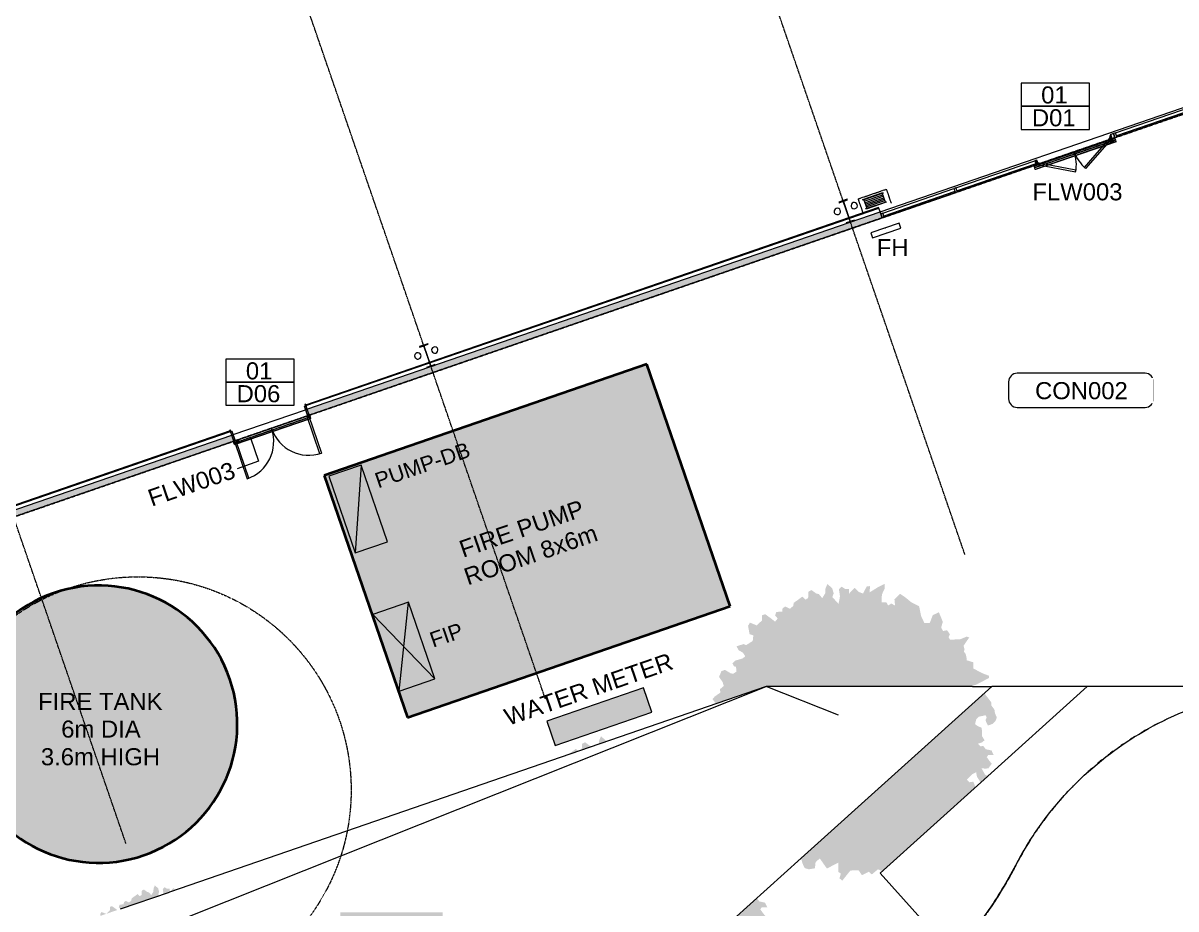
# Model space of a CAD drawing. Header units: millimetres. Extents: x -2612262 to -2065320, y 3717813 to 4283368.
# Drawn here: x -2427061 to -2400033, y 3954833 to 3975594 of the extents above; entities that cross this region are included whole.
import ezdxf

# ---------------------------------------------------------------- set-up
doc = ezdxf.new("R2010")
doc.units = ezdxf.units.MM
for name, pattern in [('03 Dash Tight', [4.5, 3, -1.5]), ('Aligning Line', [3.2004, 1.6002, -1.6002]), ('Grid Line', [21, 12, -3, 3, -3]), ('Hidden', [6, 4, -2]), ('Overhead', [4, 2.5, -1.5])]:
    doc.linetypes.add(name, pattern=pattern)
for name, color, linetype, lineweight in [('A-ANNO-KEYN', 231, 'Continuous', 5), ('A-DETL', 90, 'Continuous', 18), ('A-DETL-GENF', 92, 'Continuous', 5), ('A-DOOR', 31, 'Continuous', 5), ('A-DOOR-FRAM', 31, 'Continuous', 5), ('A-DOOR-IDEN', 31, 'Continuous', 5), ('A-FLOR', 192, 'Continuous', 5), ('A-FLOR-IDEN', 11, 'Continuous', 5), ('A-FLOR-OVHD', 1, 'Overhead', 13), ('A-GENM', 13, 'Continuous', 5), ('A-GENM-HDLN', 13, 'Hidden', 5), ('A-GLAZ-CURT', 52, 'Continuous', 5), ('A-GLAZ-CWMG', 51, 'Continuous', 5), ('A-WALL', 113, 'Continuous', 5), ('A-WALL-FNSH', 113, 'Continuous', 13), ('A-WALL-PATT', 111, 'Continuous', 13), ('C-TOPO', 7, 'Continuous', 5), ('C-TOPO-MAJR', 7, 'Continuous', 20), ('F-FIRE', 13, 'Continuous', 5), ('F-FIRE-IDEN', 13, 'Continuous', 5), ('G-ANNO-REFR', 1, 'Aligning Line', 5), ('G-ANNO-TEXT', 231, 'Continuous', 5), ('P-SANR-FIXT', 6, 'Continuous', 5), ('P-SANR-FIXT-HDLN', 131, 'Hidden', 5), ('S-BEAM', 12, 'Continuous', 5), ('S-GRID', 1, 'Continuous', 5)]:
    doc.layers.add(name, color=color, linetype=linetype, lineweight=lineweight)
doc.styles.add('Arial_1', font='arial.ttf', dxfattribs={"height": 360})
doc.styles.add('Arial_3', font='arial.ttf', dxfattribs={"height": 400})
picture_1 = doc.add_image_def('image1.jpg', size_in_pixel=(6528, 5638))

# ---------------------------------------------------------------- blocks, each defined once
blk = doc.blocks.new('Generic Models 4 - Generic Models 2-823071-GA - Part A')
at = {"layer": 'A-GENM', "lineweight": 40}
blk.add_hatch(color=254, dxfattribs=at).paths.add_polyline_path([(-2425312, 3955913), (-2425111, 3955918), (-2424912, 3955935), (-2424714, 3955964), (-2424518, 3956006), (-2424325, 3956059), (-2424136, 3956124), (-2423951, 3956201), (-2423771, 3956289), (-2423597, 3956388), (-2423430, 3956497), (-2423269, 3956617), (-2423116, 3956746), (-2422971, 3956884), (-2422821, 3957049), (-2422709, 3957186), (-2422592, 3957348), (-2422485, 3957518), (-2422389, 3957694), (-2422304, 3957875), (-2422231, 3958061), (-2422165, 3958266), (-2422119, 3958445), (-2422080, 3958642), (-2422054, 3958840), (-2422040, 3959074), (-2422041, 3959266), (-2422050, 3959440), (-2422073, 3959639), (-2422111, 3959846), (-2422156, 3960031), (-2422215, 3960221), (-2422298, 3960435), (-2422379, 3960611), (-2422462, 3960768), (-2422566, 3960939), (-2422681, 3961103), (-2422821, 3961277), (-2422939, 3961409), (-2423082, 3961549), (-2423233, 3961680), (-2423391, 3961802), (-2423558, 3961914), (-2423730, 3962015), (-2423909, 3962106), (-2424092, 3962185), (-2424281, 3962253), (-2424473, 3962309), (-2424668, 3962353), (-2424866, 3962385), (-2425094, 3962406), (-2425266, 3962413), (-2425465, 3962408), (-2425664, 3962391), (-2425862, 3962362), (-2426058, 3962321), (-2426251, 3962267), (-2426441, 3962202), (-2426625, 3962125), (-2426805, 3962037), (-2426979, 3961938), (-2427147, 3961829), (-2427308, 3961710), (-2427460, 3961581), (-2427605, 3961442), (-2427741, 3961295), (-2427868, 3961140), (-2427985, 3960978), (-2428091, 3960808), (-2428187, 3960633), (-2428272, 3960451), (-2428346, 3960265), (-2428408, 3960075), (-2428458, 3959881), (-2428496, 3959685), (-2428522, 3959486), (-2428536, 3959286), (-2428536, 3959060), (-2428524, 3958863), (-2428503, 3958688), (-2428468, 3958491), (-2428415, 3958278), (-2428361, 3958105), (-2428290, 3957918), (-2428207, 3957734), (-2428114, 3957558), (-2428010, 3957387), (-2427880, 3957204), (-2427771, 3957066), (-2427636, 3956916), (-2427488, 3956771), (-2427344, 3956646), (-2427185, 3956524), (-2427019, 3956412), (-2426846, 3956311), (-2426644, 3956210), (-2426484, 3956141), (-2426296, 3956073), (-2426104, 3956017), (-2425908, 3955973), (-2425711, 3955941), (-2425512, 3955921), (-2425372, 3955915)])
at = {"layer": 'A-GENM', "color": 50, "lineweight": 40}
for start, end in [(19.0004, 199.0004), (199.0004, 19.0004)]:
    blk.add_arc((-2425288, 3959163), 3250, start, end, dxfattribs=at)
blk = doc.blocks.new('Generic Models 6 - Generic Models 2-971374-GA - Part A')
at = {"layer": 'A-GENM'}
h = blk.add_hatch(color=7, dxfattribs=at)
h.paths.add_polyline_path([(-2417901, 3954151), (-2417221, 3954151), (-2417221, 3954751), (-2419621, 3954751), (-2419621, 3954151)])
h.paths.add_polyline_path([(-2442441, 3955144), (-2442021, 3955144), (-2442021, 3955744), (-2444421, 3955744), (-2444421, 3955144), (-2442888, 3955144)])
h.paths.add_polyline_path([(-2431685, 3955144), (-2429621, 3955144), (-2429621, 3955744), (-2432021, 3955744), (-2432021, 3955144), (-2431730, 3955144)])
h.paths.add_polyline_path([(-2414588, 3958663), (-2412319, 3959444), (-2412514, 3960011), (-2414784, 3959230), (-2414594, 3958679)])
at = {"layer": 'A-GENM', "lineweight": 13}
for p, q in [((-2412514, 3960011), (-2414784, 3959230)), ((-2412319, 3959444), (-2412514, 3960011)), ((-2414588, 3958663), (-2412319, 3959444)), ((-2414784, 3959230), (-2414588, 3958663))]:
    blk.add_line(p, q, dxfattribs=at)
blk = doc.blocks.new('Generic Models 2 - Generic Models 2-983313-GA - Part A')
at = {"layer": 'A-GENM'}
h = blk.add_hatch(color=254, dxfattribs=at)
h.paths.add_polyline_path([(-2399923, 3971891), (-2397253, 3964350), (-2391597, 3966353), (-2394268, 3973894), (-2399308, 3972109)])
h.paths.add_polyline_path([(-2399308, 3972088), (-2397517, 3972723), (-2397223, 3971893), (-2399014, 3971259)])
h.paths.add_polyline_path([(-2396076, 3973148), (-2394285, 3973782), (-2394018, 3973028), (-2395809, 3972394), (-2395871, 3972569)])
at = {"layer": 'A-GENM', "color": 50, "lineweight": 40}
for p, q in [((-2394268, 3973894), (-2399923, 3971891)), ((-2391597, 3966353), (-2394268, 3973894)), ((-2399923, 3971891), (-2397253, 3964350)), ((-2397253, 3964350), (-2391597, 3966353))]:
    blk.add_line(p, q, dxfattribs=at)
blk = doc.blocks.new('Hydrant_double1 - Hydrant_double-1019313-GA - Part A')
at = {"layer": 'F-FIRE'}
for p, q in [((-2397509, 3973380), (-2398171, 3973152)), ((-2397470, 3973267), (-2397509, 3973380)), ((-2398171, 3973152), (-2398132, 3973039)), ((-2398132, 3973039), (-2397470, 3973267))]:
    blk.add_line(p, q, dxfattribs=at)
for start, end in [(99.2863, 118.7145), (279.2863, 298.7145)]:
    blk.add_arc((-2397820, 3973209), 60, start, end, dxfattribs=at)
blk = doc.blocks.new('aba - Plumbing Fixtures - Strip Drain - Stormtech - Custom Ass - FLW003 _Doors_-1592841-GA - Part A')
at = {"layer": 'A-GENM'}
blk.add_circle((0, -95), 30, dxfattribs=at)
at = {"layer": 'A-GENM-HDLN'}
blk.add_line((0, 10), (0, -2010), dxfattribs=at)
at = {"layer": 'P-SANR-FIXT'}
for p, q in [((-38, -2000), (-38, 0)), ((0, 0), (0, -2000)), ((38, 0), (41, 0)), ((38, 0), (38, -2000)), ((41, 0), (41, -2000)), ((41, -2000), (38, -2000))]:
    blk.add_line(p, q, dxfattribs=at)
blk = doc.blocks.new('Plumbing_FHR_AAA - 500mm Dia x 240mm D-1557692-GA - Part A')
at = {"layer": 'P-SANR-FIXT'}
for p, q in [((-125, 427), (375, 427)), ((-125, 412), (-125, 427)), ((375, 412), (-125, 412)), ((-105, 412), (-105, 202)), ((-105, 377), (355, 377)), ((-105, 342), (355, 342)), ((-105, 307), (355, 307)), ((-105, 272), (355, 272)), ((355, 412), (355, 202)), ((375, 427), (375, 412)), ((-125, 202), (375, 202)), ((-125, 187), (-125, 202)), ((375, 187), (-125, 187)), ((-105, 237), (355, 237)), ((375, 202), (375, 187))]:
    blk.add_line(p, q, dxfattribs=at)
at = {"layer": 'P-SANR-FIXT-HDLN'}
for p, q in [((-225, 477), (-225, 127)), ((-225, 477), (475, 477)), ((475, 477), (475, 127))]:
    blk.add_line(p, q, dxfattribs=at)
blk = doc.blocks.new('Downpipe - Straight - 01 - 150D-1616292-GA - Part A')
at = {"layer": 'P-SANR-FIXT'}
for start, end in [(360, 180), (0, 180), (180, 360), (180, 0)]:
    blk.add_arc((-40, -100), 75, start, end, dxfattribs=at)
blk = doc.blocks.new('Downpipe - Straight - 01 - 150D-1616291-GA - Part A')
at = {"layer": 'P-SANR-FIXT'}
for start, end in [(0, 180), (360, 180), (180, 0), (180, 360)]:
    blk.add_arc((-40, 100), 75, start, end, dxfattribs=at)
blk = doc.blocks.new('Rectangular Mullion - 50x100mm-1447016-GA - Part A')
at = {"layer": 'A-GLAZ-CWMG'}
for p, q in [((-50, 50), (0, 50)), ((-50, -50), (-50, 50)), ((0, 50), (0, -50)), ((0, -50), (-50, -50))]:
    blk.add_line(p, q, dxfattribs=at)
blk = doc.blocks.new('System Panel - Glazed-1425433-GA - Part A')
at = {"layer": 'A-GLAZ-CURT'}
for p, q in [((950, 50), (-950, 50)), ((-950, 50), (-950, 25)), ((-950, 25), (950, 25)), ((950, 25), (950, 50))]:
    blk.add_line(p, q, dxfattribs=at)
blk = doc.blocks.new('System Panel - Glazed-1779786-GA - Part A')
at = {"layer": 'A-GLAZ-CURT'}
for p, q in [((979, 49), (-976, 49)), ((-976, 24), (979, 24)), ((979, 24), (979, 49))]:
    blk.add_line(p, q, dxfattribs=at)
blk = doc.blocks.new('System Panel - Glazed-1457945-GA - Part A')
at = {"layer": 'A-GLAZ-CURT'}
for p, q in [((882, 50), (-882, 50)), ((-882, 50), (-882, 25)), ((-882, 25), (882, 25)), ((882, 25), (882, 50))]:
    blk.add_line(p, q, dxfattribs=at)
blk = doc.blocks.new('Rectangular Mullion - 50x100mm-V112-GA - Part A')
at = {"layer": 'A-GLAZ-CWMG'}
for p, q in [((-2401448, 3973018), (-2399651, 3973637)), ((-2401415, 3972924), (-2399619, 3973542))]:
    blk.add_line(p, q, dxfattribs=at)
blk = doc.blocks.new('Rectangular Mullion - 50x100mm-1779784-GA - Part A')
at = {"layer": 'A-GLAZ-CWMG'}
for p, q in [((-2405190, 3971730), (-2403342, 3972366)), ((-2405158, 3971635), (-2403309, 3972272))]:
    blk.add_line(p, q, dxfattribs=at)
blk = doc.blocks.new('Rectangular Mullion - 50x100mm-1457940-GA - Part A')
at = {"layer": 'A-GLAZ-CWMG'}
for p, q in [((-2353374, 3969644), (-2351609, 3969644)), ((-2353374, 3969544), (-2351609, 3969544))]:
    blk.add_line(p, q, dxfattribs=at)
blk = doc.blocks.new('Rectangular Mullion - 50x100mm-1425432-GA - Part A')
at = {"layer": 'A-GLAZ-CWMG'}
for p, q in [((-25, 50), (25, 50)), ((-25, -50), (-25, 50)), ((25, 50), (25, -50)), ((25, -50), (-25, -50))]:
    blk.add_line(p, q, dxfattribs=at)
blk = doc.blocks.new('Rectangular Mullion - 50x100mm-V113-GA - Part A')
at = {"layer": 'A-GLAZ-CWMG'}
for p, q in [((-25, 50), (8, 50)), ((-25, -50), (-25, 50)), ((8, -50), (-25, -50))]:
    blk.add_line(p, q, dxfattribs=at)
blk = doc.blocks.new('Door-Hinge-Double - 2340x920x920x40 Glazed-Aluminium Frame D01-1215280-GA - Part A')
at = {"layer": 'A-DOOR'}
for p, q in [((-921, 50), (-124, 510)), ((-104, 475), (-901, 15)), ((-124, 510), (-104, 475)), ((124, 510), (104, 475)), ((104, 475), (901, 15)), ((921, 50), (124, 510)), ((-901, 15), (-921, 50)), ((901, 15), (921, 50))]:
    blk.add_line(p, q, dxfattribs=at)
for centre, start, end in [((-921, 50), 0, 30), ((921, 50), 150, 180)]:
    blk.add_arc(centre, 920, start, end, dxfattribs=at)
blk = doc.blocks.new('X_Door-Frame-Wood - Standard-V114-GA - Part A')
at = {"layer": 'A-DOOR-FRAM'}
for p, q in [((-923, 50), (-943, 50)), ((-943, 50), (-943, -50)), ((-923, -50), (-923, 50)), ((-898, 5), (-923, 5)), ((-923, 5), (-923, -15)), ((-898, -15), (-898, 5)), ((923, 5), (898, 5)), ((898, 5), (898, -15)), ((943, 50), (923, 50)), ((923, 50), (923, -50)), ((923, -15), (923, 5)), ((943, -50), (943, 50)), ((-943, -50), (-923, -50)), ((-923, -15), (-898, -15)), ((898, -15), (923, -15)), ((923, -50), (943, -50))]:
    blk.add_line(p, q, dxfattribs=at)
blk = doc.blocks.new('Structural Framing 2 - Structural Framing 1-1620312-GA - Part A')
at = {"layer": 'S-BEAM', "lineweight": 13}
for p, q in [((-2417571, 3968078), (-2417769, 3968010)), ((-2417769, 3968010), (-2417765, 3967997)), ((-2417765, 3967997), (-2417684, 3968025)), ((-2417666, 3968017), (-2417512, 3967569)), ((-2417503, 3967572), (-2417657, 3968020)), ((-2417648, 3968037), (-2417567, 3968065)), ((-2417567, 3968065), (-2417571, 3968078)), ((-2417520, 3967551), (-2417601, 3967523)), ((-2417601, 3967523), (-2417597, 3967511)), ((-2417597, 3967511), (-2417399, 3967579)), ((-2417404, 3967591), (-2417485, 3967563)), ((-2417399, 3967579), (-2417404, 3967591))]:
    blk.add_line(p, q, dxfattribs=at)
for centre, start, end in [((-2417679, 3968012), 19.0004, 109.0004), ((-2417644, 3968024), 109.0004, 199.0004), ((-2417525, 3967564), 289.0004, 19.0004), ((-2417489, 3967576), 199.0004, 289.0004)]:
    blk.add_arc(centre, 14, start, end, dxfattribs=at)
blk = doc.blocks.new('Door-Hinge-Double EXTERNAL - 2340x920x920x40-Solid Core-Metal Frame-Double Rebate Wraparound GRILLE-958845-GA - Part A')
at = {"layer": 'A-DOOR'}
for p, q in [((-921, 142), (-921, 1062)), ((-921, 1062), (-881, 1062)), ((-881, 1062), (-881, 142)), ((921, 1062), (881, 1062)), ((881, 1062), (881, 142)), ((921, 142), (921, 1062)), ((-881, 142), (-921, 142)), ((881, 142), (921, 142))]:
    blk.add_line(p, q, dxfattribs=at)
for centre, start, end in [((-921, 142), 360, 90), ((921, 142), 90, 180)]:
    blk.add_arc(centre, 920, start, end, dxfattribs=at)
blk = doc.blocks.new('X_Door-Frame-Metal - Standard-V115-GA - Part A')
at = {"layer": 'A-DOOR-FRAM'}
for p, q in [((-923, 142), (-943, 142)), ((-943, 142), (-943, 128)), ((-943, 128), (-928, 128)), ((-941, 130), (-941, 140)), ((-941, 140), (-925, 140)), ((-941, 140), (-941, 130)), ((-928, 130), (-941, 130)), ((-928, 128), (-928, 130)), ((-925, 140), (-925, 99)), ((-925, 99), (-900, 99)), ((-923, 101), (-923, 142)), ((-898, 101), (-923, 101)), ((-900, 99), (-900, -99)), ((-898, -101), (-898, 101)), ((923, 101), (898, 101)), ((898, 101), (898, -101)), ((900, -99), (900, 99)), ((900, 99), (925, 99)), ((943, 142), (923, 142)), ((923, 142), (923, 101)), ((925, 99), (925, 140)), ((925, 140), (941, 140)), ((941, 130), (928, 130)), ((928, 130), (928, 128)), ((928, 128), (943, 128)), ((941, 140), (941, 130)), ((941, 130), (941, 140)), ((943, 128), (943, 142)), ((-928, -128), (-943, -128)), ((-943, -128), (-943, -142)), ((-943, -142), (-923, -142)), ((-941, -130), (-928, -130)), ((-941, -140), (-941, -130)), ((-941, -130), (-941, -140)), ((-925, -140), (-941, -140)), ((-928, -130), (-928, -128)), ((-900, -99), (-925, -99)), ((-925, -99), (-925, -140)), ((-923, -142), (-923, -101)), ((-923, -101), (-898, -101)), ((898, -101), (923, -101)), ((925, -99), (900, -99)), ((923, -101), (923, -142)), ((923, -142), (943, -142)), ((925, -140), (925, -99)), ((941, -140), (925, -140)), ((943, -128), (928, -128)), ((928, -128), (928, -130)), ((928, -130), (941, -130)), ((941, -130), (941, -140)), ((941, -140), (941, -130)), ((943, -142), (943, -128))]:
    blk.add_line(p, q, dxfattribs=at)
blk = doc.blocks.new('Structural Framing 3 - Structural Framing 1-1636859-GA - Part A')
at = {"layer": 'S-BEAM', "lineweight": 13}
for p, q in [((-2407738, 3971464), (-2407936, 3971396)), ((-2407734, 3971451), (-2407738, 3971464)), ((-2407936, 3971396), (-2407931, 3971383)), ((-2407931, 3971383), (-2407850, 3971411)), ((-2407832, 3971403), (-2407678, 3970955)), ((-2407669, 3970958), (-2407823, 3971406)), ((-2407815, 3971423), (-2407734, 3971451)), ((-2407687, 3970937), (-2407768, 3970909)), ((-2407764, 3970897), (-2407566, 3970965)), ((-2407570, 3970977), (-2407651, 3970949)), ((-2407566, 3970965), (-2407570, 3970977)), ((-2407768, 3970909), (-2407764, 3970897))]:
    blk.add_line(p, q, dxfattribs=at)
for centre, start, end in [((-2407846, 3971398), 19.0004, 109.0004), ((-2407810, 3971410), 109.0004, 199.0004), ((-2407691, 3970950), 289.0004, 19.0004), ((-2407656, 3970962), 199.0004, 289.0004)]:
    blk.add_arc(centre, 14, start, end, dxfattribs=at)
blk = doc.blocks.new('aba - Plumbing Fixtures - Strip Drain - Stormtech - Custom Ass - FLW003 _Doors_-1820414-GA - Part A')
at = {"layer": 'A-GENM'}
blk.add_circle((0, -95), 30, dxfattribs=at)
at = {"layer": 'A-GENM-HDLN'}
blk.add_line((0, 10), (0, -1896), dxfattribs=at)
at = {"layer": 'P-SANR-FIXT'}
for p, q in [((-41, 0), (-38, 0)), ((-41, 0), (-41, -1886)), ((-38, -1886), (-38, 0)), ((0, 0), (0, -1886)), ((38, 0), (38, -18)), ((38, -20), (38, -1866)), ((41, -10), (41, -18)), ((41, -20), (41, -1866)), ((-38, -1886), (-41, -1886)), ((38, -1868), (38, -1886)), ((41, -1868), (41, -1876))]:
    blk.add_line(p, q, dxfattribs=at)
blk = doc.blocks.new('Tree 7m - Tree-V239-GA - Part A')
at = {"layer": 'A-DETL-GENF', "transparency": 33554585}
h = blk.add_hatch(color=53, dxfattribs=at)
h.paths.add_polyline_path([(2287, 1528), (523, 3015), (518, 3004), (430, 2995), (416, 3042), (432, 3091), (401, 3118), (201, 3075), (-92, 3008), (-57, 3124), (-43, 3226), (-353, 3237), (-505, 3155), (-543, 3225), (-470, 3348), (-560, 3362), (-664, 3277), (-870, 3243), (-894, 3096), (-976, 3120), (-1113, 3064), (-1221, 3015), (-1356, 3067), (-1458, 2941), (-1426, 2810), (-1487, 2637), (-1408, 2588), (-1403, 2500), (-1575, 2485), (-1680, 2509), (-1628, 2599), (-1604, 2760), (-1622, 2892), (-1685, 2936), (-1802, 2936), (-1884, 2864), (-1802, 2690), (-1838, 2516), (-1894, 2583), (-1961, 2624), (-2089, 2593), (-2089, 2501), (-2099, 2399), (-2154, 2385), (-2254, 2466), (-2284, 2352), (-2200, 2242), (-2204, 2146), (-827, 2191), (3116, -1133), (3315, -1012), (3363, -936), (3246, -885), (2969, -788), (2994, -666), (3032, -608), (3055, -498), (3109, -460), (3088, -379), (3388, -353), (3447, -295), (3454, -203), (3330, -120), (3256, -15), (3327, 99), (3343, 186), (3132, 254), (3078, 374), (3086, 524), (3172, 666), (3237, 727), (3111, 833), (3007, 837), (2982, 885), (2991, 934), (2435, 1403)])
h.paths.add_polyline_path([(-968, -3282), (-1227, -3182), (-1215, -3265), (-1131, -3268)])
h.paths.add_polyline_path([(-1302, -3153), (-1552, -3057), (-1552, -3060), (-1514, -3104), (-1481, -3241), (-1403, -3259), (-1311, -3162)])
h.paths.add_polyline_path([(-1700, -2999), (-1867, -2935), (-1879, -2961), (-1856, -3110), (-1754, -3057), (-1705, -3004)])
blk = doc.blocks.new('Tree 7m - Tree-V240-GA - Part A')
at = {"layer": 'A-DETL-GENF', "transparency": 33554585}
h = blk.add_hatch(color=53, dxfattribs=at)
h.paths.add_polyline_path([(2357, 2429), (2059, 2371), (1907, 2493), (1922, 2628), (1746, 2671), (1734, 2765), (1546, 2765), (1498, 2866), (-1440, 2770), (-1487, 2637), (-1408, 2588), (-1403, 2500), (-1575, 2485), (-1680, 2509), (-1628, 2599), (-1605, 2764), (-1834, 2757), (-1802, 2690), (-1838, 2516), (-1894, 2583), (-1961, 2624), (-2089, 2593), (-2089, 2501), (-2099, 2399), (-2154, 2385), (-2254, 2466), (-2284, 2352), (-2200, 2242), (-2204, 2145), (-2146, 2110), (-2142, 2025), (-2239, 2064), (-2316, 2064), (-2320, 2014), (-2332, 1952), (-2413, 1855), (-2448, 1793), (-2404, 1706), (-2387, 1632), (-2481, 1564), (-2566, 1554), (-2625, 1587), (-2708, 1630), (-2701, 1681), (-2630, 1723), (-2595, 1851), (-2706, 1892), (-2795, 1887), (-2880, 1839), (-2907, 1738), (-2954, 1664), (-2960, 1550), (-3008, 1479), (-3017, 1256), (-2999, 1218), (2756, 1406), (2809, 1515), (2842, 1635), (2788, 1719), (2661, 1795), (2557, 1696), (2425, 1691), (2450, 1981), (2156, 2046), (2296, 2218), (2275, 2282), (2372, 2343), (2364, 2387)])
h.paths.add_polyline_path([(1947, -2646), (792, -2199), (-2906, 918), (-2905, 908), (-3022, 946), (-3330, 1014), (-3368, 976), (-3294, 844), (-3195, 608), (-3292, 501), (-3203, 363), (-3251, 290), (-3281, 226), (-3279, 164), (-3321, 141), (-3368, 52), (-3593, -10), (-3556, -64), (-3408, -112), (-3215, -256), (-3224, -323), (-3294, -361), (-3303, -475), (-3221, -519), (-3236, -609), (-3353, -688), (-3429, -919), (-3277, -960), (-3098, -864), (-3005, -943), (-3052, -1118), (-3166, -1329), (-3087, -1504), (-3049, -1706), (-3011, -1835), (-2827, -1823), (-2744, -1703), (-2707, -1797), (-2622, -1806), (-2637, -1896), (-2549, -1963), (-2677, -2101), (-2815, -2162), (-2885, -2250), (-2704, -2291), (-2484, -2323), (-2590, -2428), (-2525, -2472), (-2350, -2402), (-2297, -2499), (-2286, -2630), (-2093, -2610), (-2167, -2698), (-2098, -2757), (-2072, -2847), (-1982, -2841), (-1897, -2700), (-1756, -2586), (-1748, -2803), (-1827, -2847), (-1879, -2961), (-1856, -3110), (-1756, -3060), (-1680, -2978), (-1549, -2934), (-1552, -3060), (-1514, -3104), (-1481, -3241), (-1403, -3259), (-1300, -3151), (-1230, -3162), (-1215, -3265), (-1119, -3269), (-967, -3282), (-914, -3233), (-812, -3233), (-759, -3347), (-680, -3350), (-631, -3300), (-517, -3382), (-441, -3334), (-446, -3244), (-350, -3227), (-326, -3344), (-286, -3510), (-215, -3537), (-139, -3446), (36, -3437), (115, -3589), (197, -3560), (296, -3388), (247, -3309), (343, -3218), (527, -3244), (551, -3300), (714, -3367), (735, -3259), (694, -3159), (709, -3054), (796, -3060), (957, -3133), (1045, -3124), (1060, -3045), (1033, -3007), (1095, -2914), (1188, -2926), (1226, -2972), (1276, -3119), (1358, -3151), (1489, -3083), (1504, -2931), (1542, -2849), (1662, -2849), (1700, -2782), (1861, -2797), (1943, -2782), (1946, -2696)])
blk = doc.blocks.new('Tree 5m - Tree 2-V241-GA - Part A')
at = {"layer": 'A-DETL-GENF', "transparency": 33554585}
h = blk.add_hatch(color=53, dxfattribs=at)
h.paths.add_polyline_path([(1934, 1187), (1847, 1239), (1775, 1171), (1684, 1168), (1702, 1367), (1499, 1412), (1556, 1482), (-1071, 1259), (-1548, 1661), (-1558, 1623), (-1500, 1547), (-1503, 1480), (-1463, 1456), (-1460, 1398), (-1527, 1424), (-1580, 1424), (-1583, 1390), (-1591, 1347), (-1647, 1281), (-1670, 1238), (-1640, 1178), (-1629, 1127), (-1698, 1080), (-1752, 1073), (-1814, 1107), (-1850, 1126), (-1845, 1161), (-1796, 1190), (-1772, 1278), (-1850, 1306), (-1910, 1303), (-1968, 1270), (-1987, 1200), (-2019, 1149), (-2024, 1071), (-2056, 1022), (-2063, 868), (-2031, 802), (-1977, 749), (-1993, 707), (-1986, 628), (-2066, 655), (-2278, 702), (-2304, 676), (-2253, 584), (-2185, 422), (-2252, 348), (-2190, 254), (-2194, 244), (-1559, -288), (2285, 39), (2306, 76), (2316, 131), (2171, 178), (2134, 261), (2139, 364), (2199, 462), (2255, 515), (2243, 574), (2085, 579), (2068, 613), (2108, 817), (2033, 866), (1975, 893), (1912, 970), (1952, 1059), (1971, 1129)])
h.paths.add_polyline_path([(2393, -137), (2379, -127), (2389, -182), (2392, -150)])
h.paths.add_polyline_path([(170, -2413), (-217, -2264), (-210, -2299), (-182, -2414), (-134, -2432), (-81, -2369), (40, -2363), (94, -2468), (150, -2448)])
h.paths.add_polyline_path([(-292, -2234), (-1190, -1888), (-1189, -1926), (-1243, -1957), (-1279, -2035), (-1263, -2138), (-1195, -2103), (-1142, -2047), (-1052, -2017), (-1054, -2103), (-1027, -2134), (-1005, -2228), (-951, -2240), (-881, -2166), (-832, -2174), (-822, -2244), (-764, -2246), (-651, -2256), (-615, -2222), (-544, -2222), (-508, -2301), (-454, -2303), (-419, -2269), (-341, -2325), (-289, -2292), (-291, -2249)])
h.paths.add_polyline_path([(-1285, -1851), (-1429, -1797), (-1478, -1855), (-1430, -1895), (-1412, -1957), (-1350, -1952), (-1291, -1856)])
h.paths.add_polyline_path([(-1432, -1794), (-1565, -1745), (-1559, -1808), (-1433, -1794)])
h.paths.add_polyline_path([(-1702, -1690), (-1765, -1665), (-1768, -1669), (-1724, -1699)])
blk = doc.blocks.new('Floor Tag - Wall Tag 17W-1171940-GA - Part A')
at = {"layer": 'A-FLOR-IDEN'}
for p, q in [((7.5, 2), (-7.5, 2)), ((-8.5, 1), (-8.5, -1)), ((8.5, -1), (8.5, 1)), ((-7.5, -2), (7.5, -2))]:
    blk.add_line(p, q, dxfattribs=at)
for centre, start, end in [((-7.5, 1), 90, 180), ((7.5, 1), 360, 90), ((-7.5, -1), 180, 270), ((7.5, -1), 270, 0)]:
    blk.add_arc(centre, 1, start, end, dxfattribs=at)
blk = doc.blocks.new('AA_DOOR_MARK _ TYPE MARK_HA2 - Mark _ Type Mark-1751130-GA - Part A')
at = {"layer": 'A-DOOR-IDEN'}
for p, q in [((4, 2.7), (-4, 2.7)), ((-4, 2.7), (-4, 0)), ((4, 0), (4, 2.7)), ((4, 0), (-4, 0)), ((4, -2.7), (4, 0)), ((-4, 0), (4, 0)), ((-4, 0), (-4, -2.7)), ((-4, -2.7), (4, -2.7))]:
    blk.add_line(p, q, dxfattribs=at)

msp = doc.modelspace()

# ---------------------------------------------------------------- hatches: boundary and pattern name
at = {"layer": 'A-DETL-GENF'}
for points in [[(-2419273.5, 3963178.7), (-2419135.7, 3965235.7), (-2419892.1, 3964975.2), (-2419355.5, 3963416.9)], [(-2419273.5, 3963178.7), (-2418517.1, 3963439.2), (-2419135.7, 3965235.7), (-2419253, 3963485.4)], [(-2418242.2, 3959937.9), (-2417410.2, 3960224.4), (-2418028.8, 3962020.9), (-2418860.8, 3961734.4), (-2418564.3, 3960873.4)]]:
    msp.add_hatch(color=7, dxfattribs=at).paths.add_polyline_path(points)
at = {"layer": 'A-WALL-PATT', "lineweight": 5}
h = msp.add_hatch(dxfattribs=at)
h.set_pattern_fill('FP_1', color=256, style=0, pattern_type=2)
h.set_pattern_definition([(0, (0, 0), (812.8, 203.2), [67.056, -542.544, 67.056, -542.544, -3251.2]), (0, (0, 0), (812.8, 203.2), [-1219.2, 67.056, -1152.144, 67.056, -542.544, -1422.4]), (0, (0, 0), (812.8, 203.2), [-3048, 67.056, -339.344, 67.056, -948.944]), (120, (304.8, 101.6), (-582.376362, 602.305448), [67.056, -542.544, 67.056, -542.544, -3251.2]), (120, (304.8, 101.6), (-582.376362, 602.305448), [-1219.2, 67.056, -1152.144, 67.056, -542.544, -1422.4]), (120, (304.8, 101.6), (-582.376362, 602.305448), [-3048, 67.056, -339.344, 67.056, -948.944]), (240, (406.4, 508), (-230.423638, -805.505448), [67.056, -542.544, 67.056, -542.544, -3251.2]), (240, (406.4, 508), (-230.423638, -805.505448), [-1219.2, 67.056, -1152.144, 67.056, -542.544, -1422.4]), (240, (406.4, 508), (-230.423638, -805.505448), [-3048, 67.056, -339.344, 67.056, -948.944])])
h.paths.add_polyline_path([(-2445220.5, 3958096.1), (-2444193.9, 3958449.6), (-2444197.8, 3958461), (-2445224.4, 3958107.5)])
h.paths.add_polyline_path([(-2443965, 3958528.4), (-2422199.9, 3966024.8), (-2422203.2, 3966034.5), (-2443968.9, 3958539.8)])
h.paths.add_polyline_path([(-2420435, 3966630.7), (-2406999.8, 3971256.9), (-2407003.7, 3971268.2), (-2420438.6, 3966641.3), (-2420437.3, 3966637.5)])
h = msp.add_hatch(dxfattribs=at)
h.set_pattern_fill('FP_2', color=256, style=0, pattern_type=2)
h.set_pattern_definition([(50, (0, 0), (1457.47236, -127.5124), [152.4, -1676.4]), (355, (0, 0), (-281.9423, 1528.4541), [121.92, -1341.12]), (100.451, (121.5, -10.6), (1175.54118, 1400.9327), [129.52, -1424.721]), (46.184, (0, 406.4), (2168.6325, -336.3419), [228.6, -2514.6]), (96.636, (180.7, 378.4), (1899.2207, 1979.4208), [194.28, -2137.081]), (351.184, (0, 406.4), (1899.2401, 1979.4025), [182.88, -2011.68]), (21, (203.2, 304.8), (1212.9148, -818.1215), [152.4, -1676.4]), (326, (203.2, 304.8), (494.41695, 1473.50445), [121.92, -1341.12]), (71.451, (304.3, 236.6), (1707.33713, 655.36968), [129.52, -1424.721]), (37.5, (0, 0), (24.709387, 676.44024), [67.056, -1257.808, 67.056, -1294.384, -1346.2]), (37.5, (0, 0), (24.709387, 676.44024), [-2686.304, 67.056, -1279.144]), (7.5, (0, 0), (534.55775, 801.44425), [67.056, -709.168, 67.056, -1227.328, -513.08]), (7.5, (0, 0), (534.55775, 801.44425), [-2070.608, 67.056, -446.024]), (327.5, (-453.14, 0), (1084.727506, -45.831226), [67.056, -440.944, 67.056, -1517.904, -2103.12]), (327.5, (-453.14, 0), (1084.727506, -45.831226), [-2092.96, 67.056, -2036.064]), (317.5, (-656.3, 0), (1185.03465, 203.41354), [67.056, -593.344, 67.056, -985.52, -1493.52]), (317.5, (-656.3, 0), (1185.03465, 203.41354), [-1712.976, 67.056, -1426.464])])
h.paths.add_polyline_path([(-2445240, 3957833.5), (-2422120.8, 3965795), (-2422169.4, 3965936.2), (-2445288.8, 3957975.3), (-2445260.5, 3957892.9)])
h.paths.add_polyline_path([(-2420356.2, 3966401.9), (-2406921, 3971028.1), (-2406969.8, 3971169.9), (-2420405, 3966543.7), (-2420357, 3966404.2)])

# ---------------------------------------------------------------- linework, layer by layer
at = {"layer": 'A-ANNO-KEYN'}
for p, q in [((-2421732.9, 3965876.8), (-2421542.1, 3965322.9)), ((-2421542.1, 3965322.9), (-2422043.3, 3965150.4))]:
    msp.add_line(p, q, dxfattribs=at)
at = {"layer": 'A-DETL', "lineweight": 5}
for p, q in [((-2419135.7, 3965235.7), (-2419892.1, 3964975.2)), ((-2419135.7, 3965235.7), (-2419273.5, 3963178.7)), ((-2418517.1, 3963439.2), (-2419135.7, 3965235.7)), ((-2419892.1, 3964975.2), (-2419273.5, 3963178.7)), ((-2419273.5, 3963178.7), (-2418517.1, 3963439.2)), ((-2418028.8, 3962020.9), (-2418860.8, 3961734.4)), ((-2418242.2, 3959937.9), (-2418028.8, 3962020.9)), ((-2417410.2, 3960224.4), (-2418028.8, 3962020.9)), ((-2418860.8, 3961734.4), (-2418242.2, 3959937.9)), ((-2418860.8, 3961734.4), (-2417410.2, 3960224.4)), ((-2418242.2, 3959937.9), (-2417410.2, 3960224.4))]:
    msp.add_line(p, q, dxfattribs=at)
at = {"layer": 'A-DETL', "linetype": '03 Dash Tight', "lineweight": 5}
msp.add_circle((-2424370, 3957616.5), 5000, dxfattribs=at)
at = {"layer": 'A-FLOR'}
for p, q in [((-2406969.8, 3971169.9), (-2397830.8, 3974316.8)), ((-2403259.1, 3972289), (-2401544.7, 3972879.3)), ((-2422136.3, 3965947.6), (-2420438.1, 3966532.3)), ((-2420436.2, 3966532.9), (-2420405, 3966543.7)), ((-2422169.4, 3965936.2), (-2422138.2, 3965946.9)), ((-2409641.6, 3960043.9), (-2423625.1, 3955228.8)), ((-2404812.4, 3960043.9), (-2409641.6, 3960043.9)), ((-2404352.8, 3960043.9), (-2408817.5, 3956023.8)), ((-2404609.4, 3957794.4), (-2402111.1, 3960043.9)), ((-2396858.3, 3960043.9), (-2404352.8, 3960043.9)), ((-2406967.9, 3955670.8), (-2404610.4, 3957793.5)), ((-2408820.5, 3956021.1), (-2410883.7, 3954163.4)), ((-2405248.3, 3953761), (-2406967.9, 3955670.8))]:
    msp.add_line(p, q, dxfattribs=at)
at = {"layer": 'A-FLOR', "flags": 128}
for points in [[(-2403356.5, 3972240.2), (-2403146.3, 3972312.5), (-2402936.2, 3972384.8), (-2402726.1, 3972457.2), (-2402516, 3972529.5), (-2402305.8, 3972601.8), (-2402095.7, 3972674.1), (-2401885.6, 3972746.4), (-2401675.5, 3972818.8), (-2401465.3, 3972891.1)], [(-2401465.3, 3972891.1), (-2401451.9, 3972852), (-2401439.5, 3972816)], [(-2403330.6, 3972165.1), (-2403343, 3972201.1), (-2403356.5, 3972240.2)], [(-2420341.8, 3966390.9), (-2420333.3, 3966366), (-2420320.9, 3966330)], [(-2422104.1, 3965716), (-2422116.5, 3965751.9), (-2422125.1, 3965776.9)]]:
    msp.add_lwpolyline(points, dxfattribs=at)
at = {"layer": 'A-FLOR'}
for points, knots in [([(-2403787.6, 3955859.1), (-2403623.7, 3956173.9), (-2403253, 3956780.5), (-2402352.8, 3957881.9), (-2400961, 3959008), (-2399316.4, 3959715.6), (-2397922.6, 3959999.6), (-2397213.2, 3960045.3), (-2396858.3, 3960043.9)], [-1, -1, -1, -1, -0.875, -0.75, -0.5, -0.25, -0.125, 0, 0, 0, 0]), ([(-2405248.2, 3953761.1), (-2404964.5, 3954074.1), (-2404430.8, 3954743.7), (-2403987.2, 3955475.7), (-2403787.6, 3955859.1)], [-0.24723027, -0.24723027, -0.24723027, -0.24723027, -0.125, 0, 0, 0, 0]), ([(-2404313.2, 3954965.9), (-2404360.8, 3954893.8), (-2404425.5, 3954798.5), (-2404491.9, 3954704.3), (-2404508.6, 3954680.8)], [0.1, 0.1, 0.1, 0.1, 0.125, 0.133333333, 0.133333333, 0.133333333, 0.133333333])]:
    msp.add_open_spline(points, degree=3, knots=knots, dxfattribs=at)
for points in [[(-2403787.6, 3955859.1), (-2403840.8, 3955756.9), (-2403895.8, 3955655.6), (-2403952.5, 3955555.3)], [(-2403952.5, 3955555.3), (-2404009.2, 3955455), (-2404067.6, 3955355.7), (-2404127.8, 3955257.4)], [(-2404127.8, 3955257.4), (-2404187.9, 3955159.2), (-2404249.7, 3955062), (-2404313.2, 3954965.9)]]:
    msp.add_open_spline(points, degree=3, dxfattribs=at)
at = {"layer": 'A-FLOR-OVHD'}
msp.add_line((-2446337, 3957456), (-2341051.5, 3993708.7), dxfattribs=at)
msp.add_line((-2446337, 3957456), (-2341051.5, 3993708.7), dxfattribs=at)
at = {"layer": 'A-WALL', "color": 250, "lineweight": 13}
for p, q in [((-2401495.1, 3973002), (-2401558.3, 3972980.2)), ((-2401525.8, 3972885.7), (-2401462.6, 3972907.4)), ((-2401462.6, 3972907.4), (-2401495.1, 3973002)), ((-2420405, 3966543.7), (-2406969.8, 3971169.9)), ((-2420356.2, 3966401.9), (-2406921, 3971028.1)), ((-2406921, 3971028.1), (-2406969.8, 3971169.9)), ((-2420405, 3966543.7), (-2420356.2, 3966401.9)), ((-2445281.6, 3957819.1), (-2422120.5, 3965794.3)), ((-2444022.1, 3958411.5), (-2422169.4, 3965936.2)), ((-2422120.5, 3965794.3), (-2422169.4, 3965936.2))]:
    msp.add_line(p, q, dxfattribs=at)
at = {"layer": 'A-WALL'}
for p, q in [((-2420435, 3966630.7), (-2406999.8, 3971256.9)), ((-2443965, 3958528.4), (-2422199.3, 3966023.1))]:
    msp.add_line(p, q, dxfattribs=at)
at = {"layer": 'A-WALL', "color": 7}
for p, q in [((-2406969.8, 3971169.9), (-2406999.8, 3971256.9)), ((-2420435, 3966630.7), (-2420405, 3966543.7)), ((-2422169.4, 3965936.2), (-2422199.3, 3966023.1))]:
    msp.add_line(p, q, dxfattribs=at)
at = {"layer": 'A-WALL-FNSH', "color": 7, "lineweight": 5}
for p, q in [((-2407003.7, 3971268.2), (-2420438.9, 3966642)), ((-2406999.8, 3971256.9), (-2407003.7, 3971268.2)), ((-2420438.9, 3966642), (-2420435, 3966630.7)), ((-2422203.2, 3966034.5), (-2443957.6, 3958543.7)), ((-2422199.3, 3966023.1), (-2422203.2, 3966034.5))]:
    msp.add_line(p, q, dxfattribs=at)
at = {"layer": 'C-TOPO'}
for p, q in [((-2409641.6, 3960043.9), (-2409641.6, 3960043.9)), ((-2404812.1, 3960043.9), (-2404807.6, 3960043.9)), ((-2404805.5, 3960043.9), (-2404352.8, 3960043.9)), ((-2424774.2, 3954833.1), (-2423626.9, 3955228.2))]:
    msp.add_line(p, q, dxfattribs=at)
for points in [[(-2400179.6, 3959313.9), (-2400203.4, 3959302.9), (-2400227.1, 3959291.6), (-2400250.8, 3959280.3)], [(-2400728.5, 3959030.8), (-2400771.2, 3959006.6), (-2400813.6, 3958982), (-2400855.8, 3958957)], [(-2400457, 3959177.8), (-2400500.6, 3959155.3), (-2400543.9, 3959132.4), (-2400587.1, 3959109.1)], [(-2400250.8, 3959280.3), (-2400271.5, 3959270.4), (-2400292.1, 3959260.4), (-2400312.8, 3959250.3)], [(-2400993.9, 3958873.1), (-2401035.7, 3958847.2), (-2401077.2, 3958820.9), (-2401118.4, 3958794.1)], [(-2401504.9, 3958526.8), (-2401544.4, 3958497.6), (-2401583.6, 3958468.1), (-2401622.6, 3958438.2)], [(-2401252.7, 3958705.1), (-2401293.4, 3958677.5), (-2401333.9, 3958649.5), (-2401374.1, 3958621.1)], [(-2401750, 3958338.4), (-2401788.1, 3958307.8), (-2401826, 3958276.9), (-2401863.6, 3958245.6)], [(-2401987.7, 3958140.2), (-2402024.3, 3958108.4), (-2402060.7, 3958076.2), (-2402096.8, 3958043.7)], [(-2402439, 3957715.9), (-2402472.4, 3957681.9), (-2402505.6, 3957647.5), (-2402538.4, 3957612.8)], [(-2402296.9, 3957856.9), (-2402305.2, 3957848.8), (-2402313.5, 3957840.8), (-2402321.8, 3957832.7)], [(-2402217.5, 3957932.6), (-2402244.1, 3957907.6), (-2402270.6, 3957882.3), (-2402296.9, 3957856.9)], [(-2402651.9, 3957490.3), (-2402683.6, 3957455.3), (-2402715, 3957420.1), (-2402746.1, 3957384.5)], [(-2402855.8, 3957256.1), (-2402885.7, 3957220.4), (-2402915.2, 3957184.4), (-2402944.4, 3957148.1)], [(-2403050.8, 3957013.1), (-2403078.6, 3956977), (-2403106.1, 3956940.7), (-2403133.3, 3956904.1)], [(-2403485.9, 3956387), (-2403593.3, 3956215.1), (-2403693.9, 3956039), (-2403787.6, 3955859.1)], [(-2403414.8, 3956498.8), (-2403437.2, 3956464.2), (-2403459.3, 3956429.5), (-2403481.1, 3956394.6)]]:
    msp.add_open_spline(points, degree=3, dxfattribs=at)
for points, knots in [([(-2403236.9, 3956761.2), (-2403237.2, 3956760.8), (-2403262.6, 3956724.8), (-2403287.8, 3956688.7), (-2403312.3, 3956652.8)], [-0.125190219, -0.125190219, -0.125190219, -0.125190219, -0.125, -0.109560482, -0.109560482, -0.109560482, -0.109560482]), ([(-2403787.6, 3955859.1), (-2403987.2, 3955475.7), (-2404226.4, 3955080.9), (-2404491.9, 3954704.3), (-2404508.6, 3954680.8)], [-1, -1, -1, -1, -0.875, -0.86666667, -0.86666667, -0.86666667, -0.86666667])]:
    msp.add_open_spline(points, degree=3, knots=knots, dxfattribs=at)
at = {"layer": 'C-TOPO-MAJR', "color": 8, "lineweight": 15}
msp.add_line((-2423162.7, 3954664.1), (-2409641.6, 3960043.9), dxfattribs=at)
at = {"layer": 'C-TOPO-MAJR', "color": 63, "lineweight": 15}
msp.add_line((-2407945, 3959373.8), (-2409641.6, 3960043.9), dxfattribs=at)
at = {"layer": 'S-GRID', "linetype": 'Grid Line'}
for p, q in [((-2404982.3, 3963140), (-2426554.5, 4025788.8)), ((-2414815.7, 3959754.1), (-2436387.9, 4022402.8)), ((-2424649, 3956368.1), (-2446221.2, 4019016.8)), ((-2337697.5, 3994864.2), (-2467184.7, 3950277.1))]:
    msp.add_line(p, q, dxfattribs=at)

# ---------------------------------------------------------------- block references
at = {"layer": 'A-DETL-GENF', "color": 53, "transparency": 33554585, "rotation": 220.1293300237995}
for name, p in [('Tree 7m - Tree-V240-GA - Part A', (-2407619.2, 3958872.8)), ('Tree 7m - Tree-V239-GA - Part A', (-2412927.9, 3955305.4))]:
    msp.add_blockref(name, p, dxfattribs=at)
at = {"layer": 'A-DETL-GENF', "transparency": 33554585, "rotation": 220.1293300237995}
msp.add_blockref('Tree 5m - Tree 2-V241-GA - Part A', (-2423559.7, 3952935.5), dxfattribs=at)
at = {"layer": 'A-DOOR'}
for name, p, rotation in [('X_Door-Frame-Wood - Standard-V114-GA - Part A', (-2402433.7, 3972625.9), 199.0004071202157), ('Door-Hinge-Double - 2340x920x920x40 Glazed-Aluminium Frame D01-1215280-GA - Part A', (-2402433.7, 3972625.9), 199.0004071202157), ('X_Door-Frame-Metal - Standard-V115-GA - Part A', (-2421279.7, 3966218.2), 199.0004071202111), ('Door-Hinge-Double EXTERNAL - 2340x920x920x40-Solid Core-Metal Frame-Double Rebate Wraparound GRILLE-958845-GA - Part A', (-2421279.7, 3966218.2), 199.0004071202111)]:
    msp.add_blockref(name, p, dxfattribs=dict(at, rotation=rotation))
at = {"layer": 'A-DOOR-IDEN', "xscale": 199.9999999999999, "yscale": 199.9999999999999, "zscale": 199.9999999999999}
for p in [(-2402862.3, 3973642.5), (-2421507.1, 3967176.3)]:
    msp.add_blockref('AA_DOOR_MARK _ TYPE MARK_HA2 - Mark _ Type Mark-1751130-GA - Part A', p, dxfattribs=at)
at = {"layer": 'A-FLOR-IDEN', "xscale": 199.9999999999999, "yscale": 199.9999999999999, "zscale": 199.9999999999999}
msp.add_blockref('Floor Tag - Wall Tag 17W-1171940-GA - Part A', (-2402257.5, 3966986.7), dxfattribs=at)
at = {"layer": 'A-GENM', "rotation": 89.50040712022384}
msp.add_blockref('Generic Models 2 - Generic Models 2-983313-GA - Part A', (1574615.7, 6324520.1), dxfattribs=at)
at = {"layer": 'A-GENM', "color": 50, "lineweight": 40}
msp.add_blockref('Generic Models 4 - Generic Models 2-823071-GA - Part A', (0, 0), dxfattribs=at)
at = {"layer": 'A-GENM'}
msp.add_blockref('Generic Models 6 - Generic Models 2-971374-GA - Part A', (0, 0), dxfattribs=at)
at = {"layer": 'A-GLAZ-CURT', "rotation": 199.0004071202157}
for name, p in [('System Panel - Glazed-1425433-GA - Part A', (-2400533.3, 3973280.3)), ('System Panel - Glazed-1779786-GA - Part A', (-2404248.2, 3972001.1)), ('System Panel - Glazed-1457945-GA - Part A', (-2406055.5, 3971378.8))]:
    msp.add_blockref(name, p, dxfattribs=at)
at = {"layer": 'A-GLAZ-CWMG'}
for name in ['Rectangular Mullion - 50x100mm-V112-GA - Part A', 'Rectangular Mullion - 50x100mm-1779784-GA - Part A']:
    msp.add_blockref(name, (0, 0), dxfattribs=at)
at = {"layer": 'A-GLAZ-CWMG', "extrusion": (0, 0, -1), "rotation": 340.9995928797843}
for name, p in [('Rectangular Mullion - 50x100mm-1425432-GA - Part A', (2401455.2, 3972962.9)), ('Rectangular Mullion - 50x100mm-V113-GA - Part A', (2403299, 3972328)), ('Rectangular Mullion - 50x100mm-1425432-GA - Part A', (2405197.5, 3971674.3)), ('Rectangular Mullion - 50x100mm-1447016-GA - Part A', (2406937.2, 3971075.2))]:
    msp.add_blockref(name, p, dxfattribs=at)
at = {"layer": 'A-GLAZ-CWMG', "rotation": 19.00040712021686}
msp.add_blockref('Rectangular Mullion - 50x100mm-1457940-GA - Part A', (1110663, 983975.2), dxfattribs=at)
at = {"layer": 'F-FIRE'}
msp.add_blockref('Hydrant_double1 - Hydrant_double-1019313-GA - Part A', (-9013.8, -2476.7), dxfattribs=at)
at = {"layer": 'P-SANR-FIXT'}
for name, p, rotation in [('aba - Plumbing Fixtures - Strip Drain - Stormtech - Custom Ass - FLW003 _Doors_-1592841-GA - Part A', (-2401451.9, 3972852), 288.9921972135953), ('Plumbing_FHR_AAA - 500mm Dia x 240mm D-1557692-GA - Part A', (-2407118.4, 3971094.4), 19.00040712021113), ('Downpipe - Straight - 01 - 150D-1616291-GA - Part A', (-2408042.6, 3971260.6), 199.0004071186972), ('Downpipe - Straight - 01 - 150D-1616292-GA - Part A', (-2407570.3, 3971423.2), 19.00040711873622), ('Downpipe - Straight - 01 - 150D-1616292-GA - Part A', (-2417403.7, 3968037.2), 19.00040711873622), ('Downpipe - Straight - 01 - 150D-1616291-GA - Part A', (-2417876, 3967874.6), 199.0004071186972), ('aba - Plumbing Fixtures - Strip Drain - Stormtech - Custom Ass - FLW003 _Doors_-1820414-GA - Part A', (-2422116.5, 3965751.9), 109.0004062975433)]:
    msp.add_blockref(name, p, dxfattribs=dict(at, rotation=rotation))
at = {"layer": 'S-BEAM'}
for name in ['Structural Framing 3 - Structural Framing 1-1636859-GA - Part A', 'Structural Framing 2 - Structural Framing 1-1620312-GA - Part A']:
    msp.add_blockref(name, (0, 0), dxfattribs=at)

# ---------------------------------------------------------------- texts
at = {"layer": 'A-ANNO-KEYN', "insert": (-2403398.1, 3971838.8), "char_height": 400, "width": 2629.535, "attachment_point": 1, "style": 'Arial_3'}
msp.add_mtext('FLW003', dxfattribs=at)
at = {"layer": 'A-ANNO-KEYN', "insert": (-2424176.1, 3964636), "char_height": 400, "width": 2629.535, "attachment_point": 1, "rotation": 19.00041, "style": 'Arial_3'}
msp.add_mtext('FLW003', dxfattribs=at)
at = {"layer": 'A-DOOR-IDEN', "char_height": 400, "attachment_point": 1, "style": 'Arial_3'}
for s, insert, width in [('01', (-2403193.1, 3974109.3), 769.62), ('D01', (-2403409.8, 3973574), 1266.666), ('01', (-2421837.9, 3967643.1), 769.62), ('D06', (-2422054.6, 3967107.8), 1266.666)]:
    msp.add_mtext(s, dxfattribs=dict(at, insert=insert, width=width))
at = {"layer": 'F-FIRE-IDEN', "insert": (-2407047.7, 3970533.6), "char_height": 400, "width": 913.924, "attachment_point": 1, "style": 'Arial_3'}
msp.add_mtext('FH', dxfattribs=at)
at = {"layer": 'G-ANNO-TEXT', "color": 7, "attachment_point": 1}
for s, insert, char_height, width, rotation, style in [('PUMP-DB', (-2418852.6, 3965027.9), 360, 2757.805, 19.00041, 'Arial_1'), ('FIRE PUMP ', (-2416876.5, 3963438.6), 400, 3944.302, 19.00041, 'Arial_3'), ('ROOM 8x6m', (-2416765.6, 3962791.2), 400, 4008.438, 19.00041, 'Arial_3'), ('FIP', (-2417566.7, 3961293.4), 360, 913.924, 19.00041, 'Arial_1'), ('WATER METER', (-2415820.3, 3959500.1), 400, 5114.766, 19, 'Arial_3')]:
    msp.add_mtext(s, dxfattribs=dict(at, insert=insert, char_height=char_height, width=width, rotation=rotation, style=style))
at = {"layer": 'G-ANNO-TEXT', "color": 7, "char_height": 400, "attachment_point": 1, "style": 'Arial_3'}
for s, insert, width in [('FIRE TANK', (-2426709.2, 3959896), 3607.594), ('6m DIA', (-2426166.8, 3959247.8), 2308.86), ('3.6m HIGH', (-2426643.1, 3958599.6), 3447.256)]:
    msp.add_mtext(s, dxfattribs=dict(at, insert=insert, width=width))

# ---------------------------------------------------------------- pictures from other files: only their frames are drawn
at = {"layer": 'G-ANNO-REFR'}
image = msp.add_image(picture_1, insert=(-2382054.9, 4283368.1), size_in_units=(433000, 373966.6), rotation=-122.11743, dxfattribs=at)
image.dxf.flags = 15

# ---------------------------------------------------------------- next in the draw order: texts
at = {"layer": 'A-FLOR-IDEN', "insert": (-2403336.2, 3967179.1), "char_height": 400, "width": 2677.636, "attachment_point": 1, "style": 'Arial_3', "bg_fill": 3, "box_fill_scale": 1.25, "bg_fill_color": 256, "bg_fill_true_color": 13158600, "bg_fill_transparency": 0}
msp.add_mtext('CON002', dxfattribs=at)

doc.saveas('drawing.dxf')
